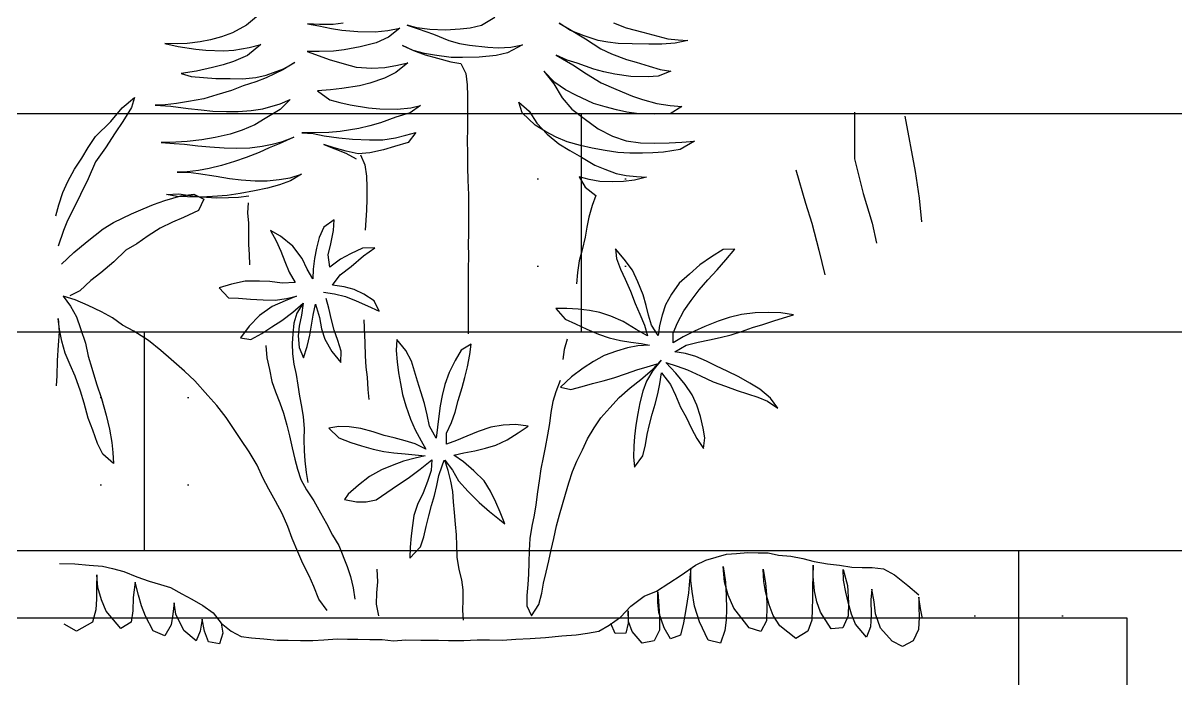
# Model space of a CAD drawing. Header units: metres. Extents: x -58 to 722, y -1100 to 345.
# Drawn here: x 33.494 to 34.021, y -20.369 to -20.069 of the extents above; entities that cross this region are included whole.
import ezdxf

# ---------------------------------------------------------------- set-up
doc = ezdxf.new("R2010")
doc.units = ezdxf.units.M
doc.header["$MEASUREMENT"] = 0
for name, color, linetype in [('FSR_ARQ_005VEGETACION', 64, 'Continuous'), ('FSR_ARQ_008MOBILIARIO', 115, 'Continuous'), ('FSR_ARQ_028JARDINERAS', 133, 'Continuous')]:
    doc.layers.add(name, color=color, linetype=linetype)

# ---------------------------------------------------------------- blocks, each defined once
blk = doc.blocks.new('arbustos 01')
at = {"layer": 'FSR_ARQ_005VEGETACION', "color": 103}
for p, q in [((188.66279, -31.77645), (188.6698, -31.78233)), ((188.4833, -31.78104), (188.47676, -31.78364)), ((188.50511, -31.78505), (188.5108, -31.78126)), ((188.5108, -31.78126), (188.50558, -31.78432)), ((188.54364, -31.77843), (188.55038, -31.7824)), ((188.55038, -31.7824), (188.55614, -31.78376)), ((188.58816, -31.78237), (188.58256, -31.78412)), ((188.58316, -31.78375), (188.58816, -31.78237)), ((188.62066, -31.78121), (188.62581, -31.78197)), ((188.62581, -31.78197), (188.63274, -31.782)), ((188.63311, -31.78271), (188.62655, -31.784)), ((188.63274, -31.782), (188.63883, -31.78168)), ((188.63883, -31.78168), (188.63311, -31.78271)), ((188.6698, -31.78233), (188.67691, -31.78618)), ((188.45568, -31.78919), (188.45043, -31.78985)), ((188.46068, -31.78792), (188.45568, -31.78919)), ((188.46831, -31.78579), (188.46068, -31.78792)), ((188.47676, -31.78364), (188.46831, -31.78579)), ((188.49752, -31.78922), (188.4897, -31.79434)), ((188.49108, -31.79014), (188.4981, -31.78777)), ((188.50558, -31.78432), (188.49752, -31.78922)), ((188.4981, -31.78777), (188.50511, -31.78505)), ((188.55614, -31.78376), (188.56117, -31.78441)), ((188.56117, -31.78441), (188.56859, -31.78478)), ((188.57483, -31.78697), (188.56698, -31.79007)), ((188.56859, -31.78478), (188.57659, -31.78456)), ((188.58256, -31.78412), (188.57483, -31.78697)), ((188.57659, -31.78456), (188.58316, -31.78375)), ((188.598, -31.7851), (188.59188, -31.78387)), ((188.59188, -31.78387), (188.59768, -31.78833)), ((188.59768, -31.78833), (188.60394, -31.79124)), ((188.60446, -31.78573), (188.598, -31.7851)), ((188.6133, -31.78549), (188.60446, -31.78573)), ((188.62142, -31.78478), (188.6133, -31.78549)), ((188.62655, -31.784), (188.62142, -31.78478)), ((188.67691, -31.78618), (188.68255, -31.78826)), ((188.68255, -31.78826), (188.68819, -31.78985)), ((188.45043, -31.78985), (188.44541, -31.79004)), ((188.44541, -31.79004), (188.45189, -31.79151)), ((188.45189, -31.79151), (188.45871, -31.79201)), ((188.45871, -31.79201), (188.46528, -31.79192)), ((188.46528, -31.79192), (188.47377, -31.79181)), ((188.47377, -31.79181), (188.48094, -31.79159)), ((188.48094, -31.79159), (188.48607, -31.79092)), ((188.4897, -31.79434), (188.48423, -31.79681)), ((188.48607, -31.79092), (188.49108, -31.79014)), ((188.53535, -31.79348), (188.52948, -31.79237)), ((188.52948, -31.79237), (188.53706, -31.79633)), ((188.54193, -31.79375), (188.53535, -31.79348)), ((188.54719, -31.79344), (188.54193, -31.79375)), ((188.55638, -31.79248), (188.54719, -31.79344)), ((188.56151, -31.79157), (188.55638, -31.79248)), ((188.56698, -31.79007), (188.56151, -31.79157)), ((188.59045, -31.79273), (188.58487, -31.7952)), ((188.5851, -31.7952), (188.59045, -31.79273)), ((188.60394, -31.79124), (188.6121, -31.7934)), ((188.6121, -31.7934), (188.62024, -31.79484)), ((188.62024, -31.79484), (188.62563, -31.79548)), ((188.6684, -31.79371), (188.66252, -31.79211)), ((188.66252, -31.79211), (188.6693, -31.79776)), ((188.67619, -31.79504), (188.6684, -31.79371)), ((188.68146, -31.79532), (188.67619, -31.79504)), ((188.69054, -31.79508), (188.68146, -31.79532)), ((188.68819, -31.78985), (188.69347, -31.79086)), ((188.69555, -31.79454), (188.69054, -31.79508)), ((188.69347, -31.79086), (188.69993, -31.79161)), ((188.70462, -31.7931), (188.69555, -31.79454)), ((188.69993, -31.79161), (188.70496, -31.79178)), ((188.71129, -31.79169), (188.70462, -31.7931)), ((188.70496, -31.79178), (188.71129, -31.79169)), ((188.47662, -31.79978), (188.47162, -31.80116)), ((188.48423, -31.79681), (188.47662, -31.79978)), ((188.50175, -31.80171), (188.50675, -31.80009)), ((188.51234, -31.7975), (188.50392, -31.80252)), ((188.50675, -31.80009), (188.51234, -31.7975)), ((188.53706, -31.79633), (188.54282, -31.79769)), ((188.54282, -31.79769), (188.55156, -31.79864)), ((188.55156, -31.79864), (188.55993, -31.79877)), ((188.55993, -31.79877), (188.56579, -31.79869)), ((188.56594, -31.80096), (188.56093, -31.80174)), ((188.56579, -31.79869), (188.57426, -31.7975)), ((188.57272, -31.79907), (188.56594, -31.80096)), ((188.57892, -31.79731), (188.57272, -31.79907)), ((188.57426, -31.7975), (188.57939, -31.79671)), ((188.58487, -31.7952), (188.57892, -31.79731)), ((188.57939, -31.79671), (188.5851, -31.7952)), ((188.62784, -31.79976), (188.62022, -31.80201)), ((188.62563, -31.79548), (188.63293, -31.79574)), ((188.63296, -31.7979), (188.62784, -31.79976)), ((188.63293, -31.79574), (188.63891, -31.79578)), ((188.63891, -31.79578), (188.63296, -31.7979)), ((188.6693, -31.79776), (188.67651, -31.80077)), ((188.67651, -31.80077), (188.68167, -31.80249)), ((188.45948, -31.80479), (188.45411, -31.8057)), ((188.45411, -31.8057), (188.46048, -31.80825)), ((188.46507, -31.80316), (188.45948, -31.80479)), ((188.47162, -31.80116), (188.46507, -31.80316)), ((188.48258, -31.80723), (188.48807, -31.80608)), ((188.48807, -31.80608), (188.49331, -31.80469)), ((188.49331, -31.80469), (188.50175, -31.80171)), ((188.50392, -31.80252), (188.49704, -31.80703)), ((188.513, -31.81148), (188.51866, -31.80578)), ((188.51866, -31.80578), (188.51361, -31.81207)), ((188.55825, -31.8068), (188.55769, -31.81261)), ((188.56093, -31.80174), (188.55825, -31.8068)), ((188.59298, -31.80262), (188.58782, -31.80138)), ((188.58782, -31.80138), (188.59398, -31.80631)), ((188.59945, -31.80385), (188.59298, -31.80262)), ((188.59398, -31.80631), (188.59964, -31.80923)), ((188.60603, -31.80424), (188.59945, -31.80385)), ((188.61403, -31.80365), (188.60603, -31.80424)), ((188.62022, -31.80201), (188.61403, -31.80365)), ((188.6511, -31.80446), (188.64532, -31.80131)), ((188.64532, -31.80131), (188.65134, -31.80494)), ((188.65975, -31.80769), (188.6511, -31.80446)), ((188.65134, -31.80494), (188.65977, -31.80901)), ((188.68167, -31.80249), (188.68707, -31.80386)), ((188.68707, -31.80386), (188.69534, -31.80566)), ((188.69534, -31.80566), (188.70301, -31.80687)), ((188.46048, -31.80825), (188.46563, -31.80866)), ((188.46563, -31.80866), (188.47435, -31.80842)), ((188.47435, -31.80842), (188.48258, -31.80723)), ((188.48946, -31.81168), (188.48209, -31.81477)), ((188.49704, -31.80703), (188.48946, -31.81168)), ((188.50756, -31.81526), (188.513, -31.81148)), ((188.51361, -31.81207), (188.5094, -31.81918)), ((188.55769, -31.81261), (188.55752, -31.81819)), ((188.59964, -31.80923), (188.6072, -31.81175)), ((188.6072, -31.81175), (188.61236, -31.81312)), ((188.66502, -31.80894), (188.65975, -31.80769)), ((188.65977, -31.80901), (188.66517, -31.81109)), ((188.67185, -31.80956), (188.66502, -31.80894)), ((188.66517, -31.81109), (188.67154, -31.81315)), ((188.67806, -31.80948), (188.67185, -31.80956)), ((188.68547, -31.80938), (188.67806, -31.80948)), ((188.69168, -31.80893), (188.68547, -31.80938)), ((188.69801, -31.80837), (188.69168, -31.80893)), ((188.70301, -31.80687), (188.69801, -31.80837)), ((188.47353, -31.81835), (188.46853, -31.82009)), ((188.48209, -31.81477), (188.47353, -31.81835)), ((188.49342, -31.82214), (188.50245, -31.81784)), ((188.50245, -31.81784), (188.50756, -31.81526)), ((188.55752, -31.81819), (188.55746, -31.82327)), ((188.61236, -31.81312), (188.62135, -31.81455)), ((188.62135, -31.81455), (188.6271, -31.81519)), ((188.6271, -31.81519), (188.63368, -31.8157)), ((188.63368, -31.8157), (188.62752, -31.8202)), ((188.67154, -31.81315), (188.67743, -31.81546)), ((188.67743, -31.81546), (188.68487, -31.81775)), ((188.68487, -31.81775), (188.69159, -31.81969)), ((188.45435, -31.82315), (188.4485, -31.82359)), ((188.4485, -31.82359), (188.45441, -31.82746)), ((188.46115, -31.82222), (188.45435, -31.82315)), ((188.46853, -31.82009), (188.46115, -31.82222)), ((188.48163, -31.82541), (188.48747, -31.8239)), ((188.48747, -31.8239), (188.49342, -31.82214)), ((188.5094, -31.81918), (188.50434, -31.8251)), ((188.53131, -31.82151), (188.52611, -31.82612)), ((188.52971, -31.82691), (188.53131, -31.82151)), ((188.55746, -31.82327), (188.55742, -31.8291)), ((188.58634, -31.82435), (188.5813, -31.8231)), ((188.5813, -31.8231), (188.58661, -31.82686)), ((188.59328, -31.82509), (188.58634, -31.82435)), ((188.61716, -31.82286), (188.60774, -31.82442)), ((188.6224, -31.82159), (188.61716, -31.82286)), ((188.62752, -31.8202), (188.6224, -31.82159)), ((188.65277, -31.82237), (188.6476, -31.82005)), ((188.6476, -31.82005), (188.65269, -31.82512)), ((188.66153, -31.82488), (188.65277, -31.82237)), ((188.69159, -31.81969), (188.69926, -31.82114)), ((188.69926, -31.82114), (188.70549, -31.82213)), ((188.73313, -31.82432), (188.72673, -31.81914)), ((188.72673, -31.81914), (188.72835, -31.82414)), ((188.45441, -31.82746), (188.46254, -31.82758)), ((188.46254, -31.82758), (188.47042, -31.82736)), ((188.47042, -31.82736), (188.47651, -31.82656)), ((188.47651, -31.82656), (188.48163, -31.82541)), ((188.49807, -31.82973), (188.49109, -31.83509)), ((188.50434, -31.8251), (188.49807, -31.82973)), ((188.52611, -31.82612), (188.52213, -31.83215)), ((188.52298, -31.83322), (188.52971, -31.82691)), ((188.55742, -31.8291), (188.5575, -31.83517)), ((188.58661, -31.82686), (188.59393, -31.82915)), ((188.60212, -31.82485), (188.59328, -31.82509)), ((188.59393, -31.82915), (188.60174, -31.83191)), ((188.60774, -31.82442), (188.60212, -31.82485)), ((188.65269, -31.82512), (188.66029, -31.8298)), ((188.49109, -31.83509), (188.48373, -31.83877)), ((188.52213, -31.83215), (188.51695, -31.83772)), ((188.51788, -31.8364), (188.52298, -31.83322)), ((188.5575, -31.83517), (188.55758, -31.84099)), ((188.60174, -31.83191), (188.60714, -31.83351)), ((188.60714, -31.83351), (188.61278, -31.83487)), ((188.61278, -31.83487), (188.62224, -31.83641)), ((188.4485, -31.84176), (188.44204, -31.84137)), ((188.44204, -31.84137), (188.44939, -31.84545)), ((188.45496, -31.84215), (188.4485, -31.84176)), ((188.47683, -31.84114), (188.46955, -31.84207)), ((188.48373, -31.83877), (188.47683, -31.84114)), ((188.49993, -31.84345), (188.50684, -31.84157)), ((188.50684, -31.84157), (188.5123, -31.83922)), ((188.51695, -31.83772), (188.51103, -31.84259)), ((188.5123, -31.83922), (188.51788, -31.8364)), ((188.55758, -31.84099), (188.55754, -31.84732)), ((188.5888, -31.8383), (188.58376, -31.83682)), ((188.58376, -31.83682), (188.58765, -31.8419)), ((188.58765, -31.8419), (188.59461, -31.84408)), ((188.59407, -31.83955), (188.5888, -31.8383)), ((188.60054, -31.84053), (188.59407, -31.83955)), ((188.60736, -31.84056), (188.60054, -31.84053)), ((188.61596, -31.8402), (188.60736, -31.84056)), ((188.62288, -31.83963), (188.61596, -31.8402)), ((188.62224, -31.83641), (188.62799, -31.83693)), ((188.63028, -31.83858), (188.62288, -31.83963)), ((188.62799, -31.83693), (188.636, -31.83706)), ((188.636, -31.83742), (188.63028, -31.83858)), ((188.636, -31.83706), (188.64174, -31.83699)), ((188.64174, -31.83699), (188.636, -31.83742)), ((188.6516, -31.84151), (188.64583, -31.83932)), ((188.64583, -31.83932), (188.65317, -31.84257)), ((188.65676, -31.84276), (188.6516, -31.84151)), ((188.44939, -31.84545), (188.45778, -31.8469)), ((188.46238, -31.84229), (188.45496, -31.84215)), ((188.45778, -31.8469), (188.46328, -31.8473)), ((188.46955, -31.84207), (188.46238, -31.84229)), ((188.46328, -31.8473), (188.46843, -31.84747)), ((188.46843, -31.84747), (188.47488, -31.84738)), ((188.47488, -31.84738), (188.48097, -31.84706)), ((188.48097, -31.84706), (188.48741, -31.84601)), ((188.48741, -31.84601), (188.49409, -31.84485)), ((188.49409, -31.84485), (188.49993, -31.84345)), ((188.51103, -31.84259), (188.50546, -31.84601)), ((188.59461, -31.84408), (188.60025, -31.84568)), ((188.60025, -31.84568), (188.60709, -31.84714)), ((188.60709, -31.84714), (188.61307, -31.84777)), ((188.61307, -31.84777), (188.61915, -31.84638)), ((188.61915, -31.84638), (188.62534, -31.84462)), ((188.62487, -31.84522), (188.6194, -31.84745)), ((188.63046, -31.843), (188.62487, -31.84522)), ((188.62534, -31.84462), (188.63046, -31.843)), ((188.65317, -31.84257), (188.65834, -31.84465)), ((188.66179, -31.84389), (188.65676, -31.84276))]:
    blk.add_line(p, q, dxfattribs=at)
at = {"layer": 'FSR_ARQ_005VEGETACION', "color": 104}
for p, q in [((188.70826, -31.82353), (188.69955, -31.82472)), ((188.70549, -31.82213), (188.71123, -31.82277)), ((188.71626, -31.82306), (188.70826, -31.82353)), ((188.71123, -31.82277), (188.71626, -31.82306)), ((188.72835, -31.82414), (188.73275, -31.83126)), ((188.73884, -31.83129), (188.73313, -31.82432)), ((188.33511, -31.82851), (188.3299, -31.85665)), ((188.36064, -31.82655), (188.36066, -31.85034)), ((188.66029, -31.8298), (188.66559, -31.83296)), ((188.66752, -31.82576), (188.66153, -31.82488)), ((188.67399, -31.82627), (188.66752, -31.82576)), ((188.67996, -31.82619), (188.67399, -31.82627)), ((188.68701, -31.82597), (188.67996, -31.82619)), ((188.69286, -31.82541), (188.68701, -31.82597)), ((188.69955, -31.82472), (188.69286, -31.82541)), ((188.66559, -31.83296), (188.67208, -31.83562)), ((188.67208, -31.83562), (188.67821, -31.83781)), ((188.73275, -31.83126), (188.73653, -31.83706)), ((188.7466, -31.83896), (188.73884, -31.83129)), ((188.67821, -31.83781), (188.68576, -31.8395)), ((188.68576, -31.8395), (188.69247, -31.8406)), ((188.69247, -31.8406), (188.70001, -31.84145)), ((188.70001, -31.84145), (188.70576, -31.84185)), ((188.70576, -31.84185), (188.71329, -31.84199)), ((188.71329, -31.84199), (188.7066, -31.84244)), ((188.73653, -31.83706), (188.74154, -31.84464)), ((188.75026, -31.84453), (188.7466, -31.83896)), ((188.50546, -31.84601), (188.49953, -31.84944)), ((188.55754, -31.84732), (188.55752, -31.85451)), ((188.6194, -31.84745), (188.61406, -31.85027)), ((188.65834, -31.84465), (188.66339, -31.84709)), ((188.66814, -31.84464), (188.66179, -31.84389)), ((188.66339, -31.84709), (188.67, -31.84951)), ((188.67483, -31.84478), (188.66814, -31.84464)), ((188.68117, -31.8447), (188.67483, -31.84478)), ((188.68846, -31.84424), (188.68117, -31.8447)), ((188.69466, -31.84368), (188.68846, -31.84424)), ((188.70135, -31.84287), (188.69466, -31.84368)), ((188.7066, -31.84244), (188.70135, -31.84287)), ((188.74154, -31.84464), (188.74654, -31.85187)), ((188.75356, -31.84998), (188.75026, -31.84453)), ((188.36066, -31.85034), (188.35621, -31.86787)), ((188.49265, -31.85347), (188.48766, -31.85557)), ((188.49953, -31.84944), (188.49265, -31.85347)), ((188.60968, -31.85337), (188.6088, -31.85912)), ((188.61179, -31.84819), (188.60968, -31.85337)), ((188.67, -31.84951), (188.67589, -31.8517)), ((188.67589, -31.8517), (188.68261, -31.85364)), ((188.68261, -31.85364), (188.68884, -31.85511)), ((188.74654, -31.85187), (188.75036, -31.86042)), ((188.75734, -31.85555), (188.75356, -31.84998)), ((188.3299, -31.85665), (188.32778, -31.87025)), ((188.39058, -31.85579), (188.38562, -31.87276)), ((188.47157, -31.85926), (188.46644, -31.85957)), ((188.46644, -31.85957), (188.47255, -31.86104)), ((188.47683, -31.85883), (188.47157, -31.85926)), ((188.48195, -31.8578), (188.47683, -31.85883)), ((188.48766, -31.85557), (188.48195, -31.8578)), ((188.49562, -31.86085), (188.50063, -31.85946)), ((188.50063, -31.85946), (188.49759, -31.86464)), ((188.55752, -31.85451), (188.55723, -31.86108)), ((188.6088, -31.85912), (188.60864, -31.86462)), ((188.64766, -31.85986), (188.6419, -31.85814)), ((188.6419, -31.85814), (188.64745, -31.86153)), ((188.68519, -31.85911), (188.67851, -31.86027)), ((188.69426, -31.85767), (188.68519, -31.85911)), ((188.68884, -31.85511), (188.69424, -31.85624)), ((188.69424, -31.85624), (188.69998, -31.85688)), ((188.69939, -31.857), (188.69426, -31.85767)), ((188.70513, -31.85704), (188.69939, -31.857)), ((188.69998, -31.85688), (188.70513, -31.85704)), ((188.76066, -31.86184), (188.75734, -31.85555)), ((188.47255, -31.86104), (188.47818, -31.8618)), ((188.47818, -31.8618), (188.48392, -31.86196)), ((188.48392, -31.86196), (188.49026, -31.86187)), ((188.49026, -31.86187), (188.49562, -31.86085)), ((188.49759, -31.86464), (188.49227, -31.8689)), ((188.55723, -31.86108), (188.55697, -31.86865)), ((188.60864, -31.86462), (188.60872, -31.87071)), ((188.64745, -31.86153), (188.65297, -31.86349)), ((188.65318, -31.86086), (188.64766, -31.85986)), ((188.65297, -31.86349), (188.65921, -31.8652)), ((188.6594, -31.86149), (188.65318, -31.86086)), ((188.65921, -31.8652), (188.66569, -31.86655)), ((188.66538, -31.86141), (188.6594, -31.86149)), ((188.67254, -31.86095), (188.66538, -31.86141)), ((188.67851, -31.86027), (188.67254, -31.86095)), ((188.75036, -31.86042), (188.75417, -31.86838)), ((188.76324, -31.86742), (188.76066, -31.86184)), ((188.32778, -31.87025), (188.32659, -31.88238)), ((188.35621, -31.86787), (188.3517, -31.88299)), ((188.49227, -31.8689), (188.49413, -31.87406)), ((188.55697, -31.86865), (188.55692, -31.8746)), ((188.60872, -31.87071), (188.6088, -31.87645)), ((188.66569, -31.86655), (188.673, -31.86788)), ((188.67398, -31.86978), (188.66859, -31.86902)), ((188.673, -31.86788), (188.67958, -31.86887)), ((188.679, -31.86995), (188.67398, -31.86978)), ((188.6851, -31.87011), (188.679, -31.86995)), ((188.67958, -31.86887), (188.68712, -31.86948)), ((188.69274, -31.86953), (188.6851, -31.87011)), ((188.68712, -31.86948), (188.69311, -31.86976)), ((188.69667, -31.86832), (188.69145, -31.87079)), ((188.69145, -31.87079), (188.69427, -31.87661)), ((188.69859, -31.86885), (188.69274, -31.86953)), ((188.69311, -31.86976), (188.6998, -31.86967)), ((188.70326, -31.86907), (188.69667, -31.86832)), ((188.7042, -31.86805), (188.69859, -31.86885)), ((188.6998, -31.86967), (188.70506, -31.86948)), ((188.7113, -31.87147), (188.70326, -31.86907)), ((188.71054, -31.86845), (188.7042, -31.86805)), ((188.70506, -31.86948), (188.71054, -31.86845)), ((188.75417, -31.86838), (188.75675, -31.87373)), ((188.76524, -31.87361), (188.76324, -31.86742)), ((188.38562, -31.87276), (188.38246, -31.883)), ((188.49413, -31.87406), (188.49576, -31.8799)), ((188.55692, -31.8746), (188.5569, -31.88228)), ((188.6088, -31.87645), (188.60923, -31.88147)), ((188.66901, -31.8727), (188.66931, -31.87778)), ((188.69427, -31.87661), (188.70185, -31.88009)), ((188.71718, -31.87343), (188.7113, -31.87147)), ((188.72235, -31.87575), (188.71718, -31.87343)), ((188.72836, -31.87817), (188.72235, -31.87575)), ((188.75675, -31.87373), (188.76093, -31.88168)), ((188.76675, -31.87933), (188.76524, -31.87361)), ((188.3517, -31.88299), (188.3495, -31.8932)), ((188.38246, -31.883), (188.37889, -31.89664)), ((188.49576, -31.8799), (188.49679, -31.88503)), ((188.5569, -31.88228), (188.55698, -31.88836)), ((188.60923, -31.88147), (188.60954, -31.8866)), ((188.62568, -31.88674), (188.62524, -31.88137)), ((188.62524, -31.88137), (188.63043, -31.885)), ((188.66931, -31.87778), (188.6689, -31.88305)), ((188.70185, -31.88009), (188.70738, -31.88252)), ((188.70738, -31.88252), (188.71376, -31.88555)), ((188.73751, -31.88271), (188.72836, -31.87817)), ((188.74269, -31.88587), (188.73751, -31.88271)), ((188.76093, -31.88168), (188.76291, -31.88679)), ((188.49679, -31.88503), (188.49769, -31.89015)), ((188.55698, -31.88836), (188.55706, -31.89369)), ((188.62696, -31.89354), (188.62568, -31.88674)), ((188.63043, -31.885), (188.6329, -31.89035)), ((188.65249, -31.88961), (188.65759, -31.88679)), ((188.65759, -31.88679), (188.6548, -31.89196)), ((188.66885, -31.88831), (188.66881, -31.89381)), ((188.6689, -31.88305), (188.66885, -31.88831)), ((188.71376, -31.88555), (188.71979, -31.88941)), ((188.75091, -31.89233), (188.74269, -31.88587)), ((188.76291, -31.88679), (188.76565, -31.89476)), ((188.49769, -31.89015), (188.4991, -31.89647)), ((188.55706, -31.89369), (188.55701, -31.89964)), ((188.62835, -31.89914), (188.62696, -31.89354)), ((188.6329, -31.89035), (188.63429, -31.89571)), ((188.64153, -31.90087), (188.64623, -31.89471)), ((188.64623, -31.89471), (188.65249, -31.88961)), ((188.6548, -31.89196), (188.65236, -31.89726)), ((188.66881, -31.89381), (188.66852, -31.89895)), ((188.71979, -31.88941), (188.72558, -31.89351)), ((188.72558, -31.89351), (188.73125, -31.89678)), ((188.75768, -31.89786), (188.75091, -31.89233)), ((188.37889, -31.89664), (188.37578, -31.9093)), ((188.42612, -31.90158), (188.42158, -31.89613)), ((188.42158, -31.89613), (188.42748, -31.89642)), ((188.42748, -31.89642), (188.43348, -31.90018)), ((188.43348, -31.90018), (188.4393, -31.90419)), ((188.47787, -31.90125), (188.48214, -31.89599)), ((188.48214, -31.89599), (188.48177, -31.90101)), ((188.4991, -31.89647), (188.50061, -31.90219)), ((188.55701, -31.89964), (188.5571, -31.90633)), ((188.61031, -31.89962), (188.60452, -31.89552)), ((188.60452, -31.89552), (188.61085, -31.89567)), ((188.6166, -31.90504), (188.61031, -31.89962)), ((188.61085, -31.89567), (188.61699, -31.89857)), ((188.61699, -31.89857), (188.62205, -31.90137)), ((188.62748, -31.90537), (188.62835, -31.89914)), ((188.63429, -31.89571), (188.63519, -31.90096)), ((188.65236, -31.89726), (188.65028, -31.90243)), ((188.66852, -31.89895), (188.66835, -31.90409)), ((188.73125, -31.89678), (188.7373, -31.90256)), ((188.76386, -31.90387), (188.75768, -31.89786)), ((188.43053, -31.90673), (188.42612, -31.90158)), ((188.4393, -31.90419), (188.44457, -31.90889)), ((188.47361, -31.90682), (188.47787, -31.90125)), ((188.47974, -31.90637), (188.47733, -31.91148)), ((188.48177, -31.90101), (188.47974, -31.90637)), ((188.50061, -31.90219), (188.50152, -31.90803)), ((188.5571, -31.90633), (188.55706, -31.91216)), ((188.62216, -31.90926), (188.6166, -31.90504)), ((188.62205, -31.90137), (188.62748, -31.90537)), ((188.63519, -31.90096), (188.63598, -31.90633)), ((188.63598, -31.90633), (188.63605, -31.91135)), ((188.63605, -31.91135), (188.63897, -31.90629)), ((188.63897, -31.90629), (188.64153, -31.90087)), ((188.65028, -31.90243), (188.64808, -31.90784)), ((188.7373, -31.90256), (188.74383, -31.90821)), ((188.43518, -31.91175), (188.43053, -31.90673)), ((188.43959, -31.91683), (188.43518, -31.91175)), ((188.44457, -31.90889), (188.44977, -31.91353)), ((188.47084, -31.91287), (188.47361, -31.90682)), ((188.47733, -31.91148), (188.47456, -31.91753)), ((188.50152, -31.90803), (188.50208, -31.91388)), ((188.55706, -31.91216), (188.55714, -31.91773)), ((188.62605, -31.91447), (188.62216, -31.90926)), ((188.64808, -31.90784), (188.64516, -31.91313)), ((188.74383, -31.90821), (188.74903, -31.91208)), ((188.74903, -31.91208), (188.7546, -31.91739)), ((188.4437, -31.92235), (188.43959, -31.91683)), ((188.44977, -31.91353), (188.45375, -31.91912)), ((188.46814, -31.91948), (188.47084, -31.91287)), ((188.47456, -31.91753), (188.47217, -31.92389)), ((188.55714, -31.91773), (188.55709, -31.92331)), ((188.6101, -31.91911), (188.61509, -31.91677)), ((188.61509, -31.91677), (188.62009, -31.91539)), ((188.62009, -31.91539), (188.62605, -31.91447)), ((188.63076, -31.91799), (188.62504, -31.91891)), ((188.64516, -31.91313), (188.65162, -31.91341)), ((188.65162, -31.91341), (188.65795, -31.91272)), ((188.65795, -31.91272), (188.6632, -31.91241)), ((188.6632, -31.91241), (188.6705, -31.91255)), ((188.6705, -31.91255), (188.67745, -31.91401)), ((188.67745, -31.91401), (188.68369, -31.91584)), ((188.68369, -31.91584), (188.67898, -31.92092)), ((188.7546, -31.91739), (188.75965, -31.91995)), ((188.44749, -31.92763), (188.4437, -31.92235)), ((188.45375, -31.91912), (188.45674, -31.92447)), ((188.46666, -31.92477), (188.46814, -31.91948)), ((188.47217, -31.92389), (188.46982, -31.92931)), ((188.55709, -31.92331), (188.55716, -31.92889)), ((188.60244, -31.9277), (188.605, -31.92253)), ((188.605, -31.92253), (188.6101, -31.91911)), ((188.61409, -31.92252), (188.60838, -31.92499)), ((188.61956, -31.9203), (188.61409, -31.92252)), ((188.62504, -31.91891), (188.61956, -31.9203)), ((188.62789, -31.92628), (188.62925, -31.92124)), ((188.64632, -31.92818), (188.641, -31.92371)), ((188.641, -31.92371), (188.64192, -31.92968)), ((188.641, -31.92371), (188.6443, -31.92881)), ((188.64946, -31.92132), (188.64442, -31.92008)), ((188.64442, -31.92008), (188.65019, -31.92251)), ((188.6552, -31.92208), (188.64946, -31.92132)), ((188.65019, -31.92251), (188.6568, -31.92529)), ((188.66142, -31.92188), (188.6552, -31.92208)), ((188.66787, -31.92155), (188.66142, -31.92188)), ((188.67384, -31.92111), (188.66787, -31.92155)), ((188.67898, -31.92092), (188.67384, -31.92111)), ((188.75028, -31.92486), (188.75693, -31.92202)), ((188.75693, -31.92202), (188.763, -31.92002)), ((188.763, -31.92002), (188.75925, -31.92521)), ((188.39167, -31.92957), (188.39816, -31.92861)), ((188.39671, -31.93117), (188.39167, -31.92957)), ((188.39816, -31.92861), (188.40423, -31.92841)), ((188.40423, -31.92841), (188.41112, -31.9285)), ((188.41112, -31.9285), (188.41807, -31.92939)), ((188.41807, -31.92939), (188.42448, -31.93098)), ((188.45061, -31.93366), (188.44749, -31.92763)), ((188.45674, -31.92447), (188.45855, -31.92984)), ((188.45855, -31.92984), (188.45986, -31.93503)), ((188.46389, -31.93491), (188.46537, -31.92981)), ((188.46537, -31.92981), (188.46666, -31.92477)), ((188.46982, -31.92931), (188.46754, -31.9348)), ((188.48453, -31.93035), (188.49026, -31.92835)), ((188.49026, -31.92835), (188.49539, -31.92742)), ((188.49539, -31.92742), (188.50121, -31.92672)), ((188.50121, -31.92672), (188.50703, -31.92639)), ((188.50703, -31.92639), (188.51255, -31.92638)), ((188.51255, -31.92638), (188.50773, -31.93183)), ((188.55716, -31.92889), (188.55711, -31.93422)), ((188.60838, -31.92499), (188.60244, -31.9277)), ((188.62653, -31.93216), (188.62789, -31.92628)), ((188.63479, -31.92415), (188.63273, -31.93088)), ((188.63594, -31.92976), (188.63479, -31.92415)), ((188.63673, -31.93489), (188.63594, -31.92976)), ((188.64192, -31.92968), (188.64307, -31.93528)), ((188.6443, -31.92881), (188.6458, -31.93381)), ((188.65188, -31.93241), (188.64632, -31.92818)), ((188.6568, -31.92529), (188.6632, -31.92986)), ((188.6632, -31.92986), (188.66841, -31.93541)), ((188.73793, -31.93112), (188.74351, -31.92806)), ((188.74351, -31.92806), (188.75028, -31.92486)), ((188.75925, -31.92521), (188.75633, -31.93063)), ((188.40175, -31.93265), (188.39671, -31.93117)), ((188.40729, -31.93444), (188.40175, -31.93265)), ((188.41252, -31.9361), (188.40729, -31.93444)), ((188.42448, -31.93098), (188.43008, -31.93289)), ((188.43008, -31.93289), (188.43675, -31.93553)), ((188.43675, -31.93553), (188.44199, -31.93793)), ((188.45291, -31.93884), (188.45061, -31.93366)), ((188.45986, -31.93503), (188.46055, -31.94004)), ((188.46055, -31.94004), (188.46389, -31.93491)), ((188.46754, -31.9348), (188.466, -31.94027)), ((188.47172, -31.93697), (188.47836, -31.93304)), ((188.47836, -31.93304), (188.48453, -31.93035)), ((188.50255, -31.9342), (188.49682, -31.93694)), ((188.50773, -31.93183), (188.50255, -31.9342)), ((188.55711, -31.93422), (188.55718, -31.9393)), ((188.61015, -31.93214), (188.6096, -31.94386)), ((188.62529, -31.93731), (188.62653, -31.93216)), ((188.63273, -31.93088), (188.63173, -31.93663)), ((188.63763, -31.93989), (188.63673, -31.93489)), ((188.64307, -31.93528), (188.6435, -31.94029)), ((188.6458, -31.93381), (188.64635, -31.93918)), ((188.65694, -31.93569), (188.65188, -31.93241)), ((188.66201, -31.93909), (188.65694, -31.93569)), ((188.66841, -31.93541), (188.67292, -31.94121)), ((188.72714, -31.93796), (188.73296, -31.93477)), ((188.73296, -31.93477), (188.73793, -31.93112)), ((188.75633, -31.93063), (188.75426, -31.93652)), ((188.76491, -31.93709), (188.76555, -31.93146)), ((188.76555, -31.93146), (188.76516, -31.93828)), ((188.41813, -31.93807), (188.41252, -31.9361)), ((188.42348, -31.93973), (188.41813, -31.93807)), ((188.42895, -31.94115), (188.42348, -31.93973)), ((188.43436, -31.94225), (188.42895, -31.94115)), ((188.44199, -31.93793), (188.44773, -31.94083)), ((188.44773, -31.94083), (188.45291, -31.94386)), ((188.45291, -31.94386), (188.45291, -31.93884)), ((188.466, -31.94027), (188.47172, -31.93697)), ((188.48548, -31.94125), (188.47973, -31.94269)), ((188.49079, -31.9395), (188.48548, -31.94125)), ((188.49682, -31.93694), (188.49079, -31.9395)), ((188.62345, -31.9426), (188.62529, -31.93731)), ((188.63173, -31.93663), (188.63001, -31.94203)), ((188.63891, -31.94573), (188.63763, -31.93989)), ((188.6435, -31.94029), (188.64298, -31.94616)), ((188.64635, -31.93918), (188.64654, -31.9442)), ((188.66755, -31.94212), (188.66201, -31.93909)), ((188.67292, -31.94121), (188.66755, -31.94212)), ((188.71968, -31.94261), (188.72714, -31.93796)), ((188.75426, -31.93652), (188.75173, -31.94396)), ((188.76367, -31.94296), (188.76491, -31.93709)), ((188.76516, -31.93828), (188.76561, -31.94497)), ((188.4402, -31.94347), (188.43436, -31.94225)), ((188.4463, -31.945), (188.4402, -31.94347)), ((188.45198, -31.94833), (188.4463, -31.945)), ((188.46916, -31.94413), (188.46495, -31.945)), ((188.46495, -31.945), (188.47091, -31.94535)), ((188.47435, -31.94351), (188.46916, -31.94413)), ((188.47091, -31.94535), (188.47613, -31.94633)), ((188.47973, -31.94269), (188.47435, -31.94351)), ((188.47613, -31.94633), (188.48167, -31.94806)), ((188.50672, -31.94198), (188.50835, -31.94722)), ((188.50835, -31.94722), (188.50901, -31.95235)), ((188.55631, -31.94971), (188.55556, -31.94451)), ((188.55556, -31.94451), (188.56075, -31.94754)), ((188.58889, -31.94765), (188.59346, -31.94214)), ((188.59346, -31.94214), (188.59366, -31.94777)), ((188.6096, -31.94386), (188.60945, -31.95044)), ((188.62173, -31.94812), (188.62345, -31.9426)), ((188.63001, -31.94203), (188.62639, -31.9483)), ((188.64078, -31.95145), (188.63891, -31.94573)), ((188.64298, -31.94616), (188.64078, -31.95145)), ((188.64654, -31.9442), (188.64649, -31.94934)), ((188.66006, -31.94521), (188.65943, -31.95143)), ((188.71341, -31.94771), (188.71968, -31.94261)), ((188.75173, -31.94396), (188.75027, -31.95056)), ((188.76196, -31.94908), (188.76367, -31.94296)), ((188.76561, -31.94497), (188.76608, -31.95273)), ((188.43082, -31.95575), (188.43593, -31.95314)), ((188.43593, -31.95314), (188.44129, -31.95083)), ((188.44129, -31.95083), (188.4466, -31.94928)), ((188.4466, -31.94928), (188.45198, -31.94833)), ((188.46357, -31.9576), (188.45892, -31.95258)), ((188.45892, -31.95258), (188.46327, -31.95785)), ((188.48167, -31.94806), (188.48789, -31.9502)), ((188.48789, -31.9502), (188.49345, -31.95335)), ((188.49345, -31.95335), (188.49864, -31.95663)), ((188.55751, -31.95607), (188.55631, -31.94971)), ((188.56075, -31.94754), (188.56379, -31.95277)), ((188.56379, -31.95277), (188.56679, -31.95892)), ((188.58438, -31.95819), (188.58599, -31.95315)), ((188.58599, -31.95315), (188.58889, -31.94765)), ((188.59366, -31.94777), (188.59318, -31.95354)), ((188.60945, -31.95044), (188.60917, -31.95618)), ((188.62193, -31.95385), (188.62173, -31.94812)), ((188.62639, -31.9483), (188.62193, -31.95385)), ((188.64649, -31.94934), (188.64572, -31.95461)), ((188.65943, -31.95143), (188.65819, -31.95731)), ((188.70136, -31.95816), (188.70809, -31.95233)), ((188.70809, -31.95233), (188.71341, -31.94771)), ((188.75027, -31.95056), (188.74844, -31.95668)), ((188.75941, -31.95498), (188.76196, -31.94908)), ((188.76608, -31.95273), (188.7663, -31.96062)), ((188.41955, -31.96111), (188.42546, -31.95818)), ((188.42546, -31.95818), (188.43082, -31.95575)), ((188.4456, -31.95759), (188.43895, -31.9606)), ((188.45078, -31.95566), (188.4456, -31.95759)), ((188.44676, -31.96508), (188.45151, -31.95919)), ((188.45664, -31.95379), (188.45078, -31.95566)), ((188.45151, -31.95919), (188.45664, -31.95379)), ((188.45888, -31.95903), (188.45432, -31.96504)), ((188.4597, -31.96459), (188.45888, -31.95903)), ((188.46603, -31.95608), (188.46099, -31.95447)), ((188.46327, -31.95785), (188.46644, -31.96332)), ((188.46928, -31.96248), (188.46357, -31.9576)), ((188.47138, -31.95762), (188.46603, -31.95608)), ((188.47661, -31.95934), (188.47138, -31.95762)), ((188.49864, -31.95663), (188.50453, -31.96113)), ((188.55883, -31.96145), (188.55751, -31.95607)), ((188.56679, -31.95892), (188.56898, -31.96503)), ((188.58284, -31.96329), (188.58438, -31.95819)), ((188.59251, -31.95901), (188.59159, -31.96447)), ((188.59318, -31.95354), (188.59251, -31.95901)), ((188.60917, -31.95618), (188.60852, -31.96133)), ((188.64572, -31.95461), (188.6446, -31.95988)), ((188.65819, -31.95731), (188.65696, -31.96342)), ((188.69605, -31.96313), (188.70136, -31.95816)), ((188.74844, -31.95668), (188.74615, -31.9646)), ((188.75698, -31.96075), (188.75941, -31.95498)), ((188.40885, -31.96733), (188.4139, -31.96435)), ((188.4139, -31.96435), (188.41955, -31.96111)), ((188.43248, -31.9636), (188.42631, -31.96591)), ((188.43895, -31.9606), (188.43248, -31.9636)), ((188.44317, -31.97027), (188.44676, -31.96508)), ((188.45432, -31.96504), (188.45172, -31.97046)), ((188.4607, -31.96978), (188.4597, -31.96459)), ((188.46644, -31.96332), (188.46837, -31.96844)), ((188.47479, -31.96674), (188.46928, -31.96248)), ((188.48303, -31.96155), (188.47661, -31.95934)), ((188.48844, -31.96309), (188.48303, -31.96155)), ((188.49385, -31.9645), (188.48844, -31.96309)), ((188.4992, -31.96598), (188.49385, -31.9645)), ((188.50453, -31.96113), (188.51018, -31.96632)), ((188.5104, -31.96302), (188.51263, -31.96873)), ((188.5602, -31.96657), (188.55883, -31.96145)), ((188.56898, -31.96503), (188.57036, -31.97065)), ((188.58124, -31.96877), (188.58284, -31.96329)), ((188.59159, -31.96447), (188.59043, -31.97007)), ((188.60852, -31.96133), (188.60812, -31.96755)), ((188.6446, -31.95988), (188.64372, -31.96539)), ((188.65696, -31.96342), (188.65512, -31.96871)), ((188.68957, -31.97063), (188.69605, -31.96313)), ((188.74615, -31.9646), (188.74351, -31.97205)), ((188.75421, -31.96832), (188.75698, -31.96075)), ((188.7663, -31.96062), (188.76661, -31.96564)), ((188.4034, -31.97193), (188.40885, -31.96733)), ((188.41509, -31.96978), (188.4099, -31.97153)), ((188.42039, -31.96804), (188.41509, -31.96978)), ((188.42631, -31.96591), (188.42039, -31.96804)), ((188.44082, -31.97551), (188.44317, -31.97027)), ((188.45172, -31.97046), (188.44908, -31.97657)), ((188.46208, -31.97503), (188.4607, -31.96978)), ((188.46837, -31.96844), (188.46988, -31.97437)), ((188.48038, -31.97163), (188.47479, -31.96674)), ((188.50493, -31.96757), (188.4992, -31.96598)), ((188.51018, -31.96632), (188.50493, -31.96757)), ((188.51263, -31.96873), (188.51413, -31.97373)), ((188.56215, -31.97318), (188.5602, -31.96657)), ((188.57036, -31.97065), (188.57129, -31.97578)), ((188.5794, -31.97462), (188.58124, -31.96877)), ((188.59043, -31.97007), (188.58884, -31.97592)), ((188.60812, -31.96755), (188.6076, -31.9727)), ((188.64284, -31.9709), (188.64183, -31.97618)), ((188.64372, -31.96539), (188.64284, -31.9709)), ((188.65512, -31.96871), (188.65281, -31.97435)), ((188.68486, -31.97571), (188.68957, -31.97063)), ((188.75238, -31.97444), (188.75421, -31.96832)), ((188.39963, -31.97712), (188.4034, -31.97193)), ((188.40485, -31.97346), (188.39963, -31.97712)), ((188.4099, -31.97153), (188.40485, -31.97346)), ((188.43892, -31.9813), (188.44082, -31.97551)), ((188.44908, -31.97657), (188.44636, -31.98169)), ((188.46351, -31.9801), (188.46208, -31.97503)), ((188.46988, -31.97437), (188.47082, -31.97969)), ((188.48516, -31.97689), (188.48038, -31.97163)), ((188.51413, -31.97373), (188.51516, -31.97921)), ((188.56371, -31.97905), (188.56215, -31.97318)), ((188.57129, -31.97578), (188.57205, -31.9811)), ((188.57799, -31.9804), (188.5794, -31.97462)), ((188.58884, -31.97592), (188.58651, -31.98258)), ((188.64183, -31.97618), (188.64095, -31.98145)), ((188.65281, -31.97435), (188.65108, -31.97964)), ((188.68016, -31.98175), (188.68486, -31.97571)), ((188.74351, -31.97205), (188.74111, -31.98057)), ((188.75034, -31.98212), (188.75238, -31.97444)), ((188.43757, -31.98714), (188.43892, -31.9813)), ((188.44636, -31.98169), (188.44365, -31.98737)), ((188.46494, -31.98535), (188.46351, -31.9801)), ((188.47082, -31.97969), (188.47189, -31.98562)), ((188.48969, -31.98197), (188.48516, -31.97689)), ((188.49304, -31.98707), (188.48969, -31.98197)), ((188.51516, -31.97921), (188.51584, -31.98482)), ((188.56552, -31.98441), (188.56371, -31.97905)), ((188.57205, -31.9811), (188.57274, -31.98673)), ((188.57683, -31.98612), (188.57799, -31.9804)), ((188.58651, -31.98258), (188.58404, -31.98807)), ((188.64095, -31.98145), (188.64055, -31.98743)), ((188.65108, -31.97964), (188.64937, -31.98564)), ((188.67676, -31.98682), (188.68016, -31.98175)), ((188.74111, -31.98057), (188.73941, -31.98764)), ((188.74791, -31.98825), (188.75034, -31.98212)), ((188.43683, -31.99217), (188.43757, -31.98714)), ((188.44365, -31.98737), (188.44087, -31.99243)), ((188.46606, -31.99035), (188.46494, -31.98535)), ((188.47189, -31.98562), (188.47252, -31.99138)), ((188.49653, -31.9926), (188.49304, -31.98707)), ((188.51584, -31.98482), (188.51687, -31.99067)), ((188.52662, -31.98612), (188.53281, -31.98529)), ((188.53175, -31.98952), (188.52662, -31.98612)), ((188.53281, -31.98529), (188.53926, -31.98564)), ((188.53926, -31.98564), (188.54566, -31.98673)), ((188.54566, -31.98673), (188.55207, -31.98887)), ((188.56807, -31.98971), (188.56552, -31.98441)), ((188.57274, -31.98673), (188.57344, -31.99224)), ((188.57344, -31.99224), (188.57683, -31.98612)), ((188.58404, -31.98807), (188.58108, -31.99369)), ((188.6055, -31.98914), (188.61168, -31.98738)), ((188.61168, -31.98738), (188.61755, -31.98656)), ((188.61755, -31.98656), (188.62282, -31.98643)), ((188.62282, -31.98643), (188.62798, -31.98722)), ((188.62798, -31.98722), (188.6229, -31.99213)), ((188.64055, -31.98743), (188.64063, -31.99305)), ((188.64937, -31.98564), (188.64789, -31.99116)), ((188.67278, -31.99297), (188.67676, -31.98682)), ((188.73941, -31.98764), (188.73831, -31.99447)), ((188.74561, -31.99497), (188.74791, -31.98825)), ((188.4374, -31.99762), (188.43683, -31.99217)), ((188.44087, -31.99243), (188.4374, -31.99762)), ((188.46694, -31.99573), (188.46606, -31.99035)), ((188.47252, -31.99138), (188.47284, -31.9964)), ((188.49902, -31.99821), (188.49653, -31.9926)), ((188.51687, -31.99067), (188.51803, -31.9971)), ((188.53725, -31.9931), (188.53175, -31.98952)), ((188.54299, -31.99581), (188.53725, -31.9931)), ((188.55207, -31.98887), (188.55775, -31.99134)), ((188.55775, -31.99134), (188.56304, -31.99344)), ((188.56304, -31.99344), (188.56815, -31.99541)), ((188.56815, -31.99541), (188.56807, -31.98971)), ((188.58108, -31.99369), (188.57872, -31.99781)), ((188.58408, -31.99526), (188.5892, -31.9937)), ((188.5892, -31.9937), (188.59476, -31.9922)), ((188.59476, -31.9922), (188.59982, -31.99089)), ((188.59982, -31.99089), (188.6055, -31.98914)), ((188.6229, -31.99213), (188.61673, -31.99444)), ((188.64063, -31.99305), (188.64047, -31.99879)), ((188.64789, -31.99116), (188.64654, -31.99715)), ((188.66856, -31.99924), (188.67278, -31.99297)), ((188.46832, -32.00135), (188.46694, -31.99573)), ((188.47284, -31.9964), (188.47298, -32.00185)), ((188.50189, -32.00406), (188.49902, -31.99821)), ((188.51803, -31.9971), (188.51906, -32.00211)), ((188.54834, -31.99735), (188.54299, -31.99581)), ((188.55369, -31.99877), (188.54834, -31.99735)), ((188.55941, -31.99968), (188.55369, -31.99877)), ((188.56445, -32.00092), (188.55941, -31.99968)), ((188.57872, -31.99781), (188.58408, -31.99526)), ((188.59499, -31.99982), (188.58911, -32.00033)), ((188.6, -31.99913), (188.59499, -31.99982)), ((188.60544, -31.99794), (188.6, -31.99913)), ((188.6113, -31.99619), (188.60544, -31.99794)), ((188.61673, -31.99444), (188.6113, -31.99619)), ((188.64047, -31.99879), (188.64018, -32.00381)), ((188.64654, -31.99715), (188.64518, -32.00291)), ((188.66435, -32.006), (188.66856, -31.99924)), ((188.73778, -31.99962), (188.7375, -32.00512)), ((188.73831, -31.99447), (188.73778, -31.99962)), ((188.74282, -32.00051), (188.74561, -31.99497)), ((188.47261, -32.007), (188.46832, -32.00135)), ((188.47298, -32.00185), (188.47261, -32.007)), ((188.50407, -32.00924), (188.50189, -32.00406)), ((188.51906, -32.00211), (188.52021, -32.00783)), ((188.5542, -32.00886), (188.55947, -32.00427)), ((188.55947, -32.00427), (188.56445, -32.00092)), ((188.56901, -32.00352), (188.56505, -32.00859)), ((188.56734, -32.00875), (188.56901, -32.00352)), ((188.57041, -32.00629), (188.56932, -32.00351)), ((188.58159, -32.00806), (188.57563, -32.0033)), ((188.57563, -32.0033), (188.57602, -32.00875)), ((188.58403, -32.00084), (188.57895, -32.00128)), ((188.57895, -32.00128), (188.58411, -32.00245)), ((188.58911, -32.00033), (188.58403, -32.00084)), ((188.58411, -32.00245), (188.59008, -32.00391)), ((188.59008, -32.00391), (188.59569, -32.00613)), ((188.64018, -32.00381), (188.63954, -32.00968)), ((188.64518, -32.00291), (188.64394, -32.00807)), ((188.66145, -32.01249), (188.66435, -32.006)), ((188.7375, -32.00512), (188.74282, -32.00051)), ((188.506, -32.01497), (188.50407, -32.00924)), ((188.52021, -32.00783), (188.52101, -32.01404)), ((188.54907, -32.01395), (188.5542, -32.00886)), ((188.56505, -32.00859), (188.56196, -32.01397)), ((188.56586, -32.0141), (188.56734, -32.00875)), ((188.57196, -32.01135), (188.57041, -32.00629)), ((188.57302, -32.01642), (188.57196, -32.01135)), ((188.57602, -32.00875), (188.57783, -32.01425)), ((188.5876, -32.01263), (188.58159, -32.00806)), ((188.59569, -32.00613), (188.60112, -32.00848)), ((188.60112, -32.00848), (188.60736, -32.01186)), ((188.60736, -32.01186), (188.61293, -32.01612)), ((188.63954, -32.00968), (188.63865, -32.01483)), ((188.64394, -32.00807), (188.64222, -32.01323)), ((188.50769, -32.02071), (188.506, -32.01497)), ((188.52101, -32.01404), (188.52181, -32.01965)), ((188.54579, -32.01927), (188.54907, -32.01395)), ((188.56196, -32.01397), (188.55714, -32.01949)), ((188.56494, -32.01938), (188.56586, -32.0141)), ((188.57421, -32.02142), (188.57302, -32.01642)), ((188.57783, -32.01425), (188.58008, -32.02017)), ((188.59298, -32.01621), (188.5876, -32.01263)), ((188.59855, -32.01998), (188.59298, -32.01621)), ((188.61293, -32.01612), (188.61814, -32.02083)), ((188.64222, -32.01323), (188.6393, -32.01865)), ((188.65854, -32.01815), (188.66145, -32.01249)), ((188.50919, -32.02602), (188.50769, -32.02071)), ((188.52181, -32.01965), (188.52273, -32.02621)), ((188.54308, -32.02476), (188.54579, -32.01927)), ((188.55714, -32.01949), (188.55157, -32.02501)), ((188.56458, -32.02465), (188.56494, -32.01938)), ((188.57583, -32.02648), (188.57421, -32.02142)), ((188.58008, -32.02017), (188.58295, -32.02608)), ((188.60393, -32.02362), (188.59855, -32.01998)), ((188.60896, -32.02467), (188.60393, -32.02362)), ((188.62004, -32.0234), (188.61398, -32.0246)), ((188.61814, -32.02083), (188.62004, -32.0234)), ((188.6393, -32.01865), (188.63567, -32.02408)), ((188.65516, -32.02429), (188.65854, -32.01815)), ((188.51069, -32.03133), (188.50919, -32.02602)), ((188.52273, -32.02621), (188.52364, -32.03146)), ((188.54079, -32.02987), (188.54308, -32.02476)), ((188.55157, -32.02501), (188.5463, -32.02961)), ((188.5641, -32.03017), (188.56458, -32.02465)), ((188.57714, -32.03173), (188.57583, -32.02648)), ((188.58295, -32.02608), (188.5847, -32.03157)), ((188.61398, -32.0246), (188.60896, -32.02467)), ((188.63567, -32.02408), (188.63217, -32.03022)), ((188.65178, -32.03055), (188.65516, -32.02429)), ((188.51219, -32.03695), (188.51069, -32.03133)), ((188.52364, -32.03146), (188.52467, -32.03706)), ((188.53852, -32.03585), (188.54079, -32.02987)), ((188.54127, -32.03358), (188.53852, -32.03585)), ((188.5463, -32.02961), (188.54127, -32.03358)), ((188.5635, -32.03607), (188.5641, -32.03017)), ((188.57845, -32.03717), (188.57714, -32.03173)), ((188.5847, -32.03157), (188.58545, -32.0367)), ((188.63217, -32.03022), (188.62913, -32.03564)), ((188.64876, -32.03729), (188.65178, -32.03055)), ((188.51364, -32.04332), (188.51219, -32.03695)), ((188.52467, -32.03706), (188.52572, -32.04338)), ((188.56307, -32.04147), (188.5635, -32.03607)), ((188.5797, -32.04248), (188.57845, -32.03717)), ((188.58545, -32.0367), (188.58614, -32.0419)), ((188.62913, -32.03564), (188.6261, -32.04154)), ((188.64669, -32.04329), (188.64876, -32.03729)), ((188.51496, -32.049), (188.51364, -32.04332)), ((188.52572, -32.04338), (188.52616, -32.04947)), ((188.56273, -32.05282), (188.56296, -32.04693)), ((188.56296, -32.04693), (188.56307, -32.04147)), ((188.58138, -32.0476), (188.5797, -32.04248)), ((188.58614, -32.0419), (188.58665, -32.04778)), ((188.62295, -32.04684), (188.61867, -32.05754)), ((188.6261, -32.04154), (188.62295, -32.04684)), ((188.64367, -32.05015), (188.64669, -32.04329)), ((188.39313, -32.05232), (188.38692, -32.05344)), ((188.39936, -32.05171), (188.39313, -32.05232)), ((188.40453, -32.05061), (188.39936, -32.05171)), ((188.40972, -32.05054), (188.40453, -32.05061)), ((188.41491, -32.05046), (188.40972, -32.05054)), ((188.42063, -32.05091), (188.41491, -32.05046)), ((188.42583, -32.05135), (188.42063, -32.05091)), ((188.43104, -32.05284), (188.42583, -32.05135)), ((188.43625, -32.05433), (188.43104, -32.05284)), ((188.51615, -32.05475), (188.51496, -32.049)), ((188.52616, -32.04947), (188.52624, -32.05557)), ((188.5617, -32.05903), (188.56273, -32.05282)), ((188.58685, -32.05336), (188.58138, -32.0476)), ((188.58665, -32.04778), (188.58685, -32.05336)), ((188.64112, -32.05604), (188.64367, -32.05015)), ((188.34598, -32.05867), (188.34031, -32.06186)), ((188.35168, -32.05807), (188.34598, -32.05867)), ((188.35687, -32.058), (188.35168, -32.05807)), ((188.36206, -32.05793), (188.35687, -32.058)), ((188.36828, -32.05681), (188.36206, -32.05793)), ((188.3745, -32.0562), (188.36828, -32.05681)), ((188.38123, -32.05507), (188.3745, -32.0562)), ((188.38692, -32.05344), (188.38123, -32.05507)), ((188.38172, -32.06258), (188.38164, -32.05689)), ((188.38164, -32.05689), (188.38193, -32.06215)), ((188.40718, -32.05886), (188.40601, -32.06604)), ((188.40684, -32.06519), (188.40718, -32.05886)), ((188.4274, -32.05753), (188.42624, -32.06556)), ((188.42687, -32.06534), (188.4274, -32.05753)), ((188.44147, -32.05685), (188.43625, -32.05433)), ((188.44881, -32.06194), (188.44147, -32.05685)), ((188.44394, -32.06468), (188.44385, -32.05836)), ((188.44385, -32.05836), (188.44457, -32.06489)), ((188.51747, -32.06037), (188.51615, -32.05475)), ((188.52624, -32.05557), (188.52644, -32.06142)), ((188.61867, -32.05754), (188.61695, -32.06258)), ((188.63798, -32.0623), (188.64112, -32.05604)), ((188.73792, -32.05854), (188.73223, -32.06017)), ((188.74309, -32.05743), (188.73792, -32.05854)), ((188.74983, -32.05682), (188.74309, -32.05743)), ((188.75709, -32.0562), (188.74983, -32.05682)), ((188.76488, -32.05609), (188.75709, -32.0562)), ((188.34031, -32.06186), (188.33364, -32.06714)), ((188.36649, -32.05899), (188.36429, -32.06724)), ((188.36518, -32.0706), (188.36636, -32.06447)), ((188.36636, -32.06447), (188.36649, -32.05899)), ((188.38098, -32.06997), (188.38172, -32.06258)), ((188.38193, -32.06215), (188.38201, -32.06805)), ((188.44317, -32.07018), (188.44394, -32.06468)), ((188.4551, -32.06601), (188.44881, -32.06194)), ((188.51884, -32.06599), (188.51747, -32.06037)), ((188.52644, -32.06142), (188.52687, -32.06668)), ((188.55967, -32.06934), (188.56035, -32.06431)), ((188.56035, -32.06431), (188.5617, -32.05903)), ((188.60351, -32.05894), (188.60324, -32.06528)), ((188.61695, -32.06258), (188.61559, -32.06846)), ((188.63566, -32.06771), (188.63798, -32.0623)), ((188.72552, -32.06286), (188.71932, -32.06502)), ((188.73223, -32.06017), (188.72552, -32.06286)), ((188.74544, -32.06818), (188.74599, -32.06185)), ((188.74599, -32.06185), (188.74607, -32.06775)), ((188.33364, -32.06714), (188.32799, -32.07189)), ((188.3507, -32.07544), (188.35188, -32.0691)), ((188.35188, -32.0691), (188.35237, -32.07457)), ((188.36429, -32.06724), (188.36378, -32.0761)), ((188.36378, -32.07631), (188.36518, -32.0706)), ((188.37979, -32.07546), (188.38098, -32.06997)), ((188.38201, -32.06805), (188.38208, -32.07375)), ((188.40405, -32.07703), (188.40586, -32.07026)), ((188.40601, -32.06604), (188.40546, -32.07174)), ((188.40586, -32.07026), (188.40684, -32.06519)), ((188.42486, -32.07211), (188.42687, -32.06534)), ((188.42624, -32.06556), (188.42592, -32.07252)), ((188.44201, -32.07778), (188.44317, -32.07018)), ((188.44457, -32.06489), (188.44508, -32.07099)), ((188.46138, -32.07008), (188.4551, -32.06601)), ((188.46067, -32.07036), (188.46014, -32.07774)), ((188.46074, -32.07584), (188.46067, -32.07036)), ((188.46764, -32.07259), (188.46138, -32.07008)), ((188.51966, -32.07119), (188.51884, -32.06599)), ((188.52687, -32.06668), (188.5273, -32.07229)), ((188.55974, -32.07467), (188.55967, -32.06934)), ((188.60324, -32.06528), (188.60367, -32.07101)), ((188.61559, -32.06846), (188.61483, -32.07421)), ((188.633, -32.07408), (188.63566, -32.06771)), ((188.70846, -32.06828), (188.70279, -32.07147)), ((188.71363, -32.06665), (188.70846, -32.06828)), ((188.71932, -32.06502), (188.71363, -32.06665)), ((188.72483, -32.07204), (188.72643, -32.06549)), ((188.72643, -32.06549), (188.72738, -32.07327)), ((188.74363, -32.07453), (188.74544, -32.06818)), ((188.74607, -32.06775), (188.74615, -32.07407)), ((188.32713, -32.07892), (188.3279, -32.07322)), ((188.3279, -32.07322), (188.32797, -32.07827)), ((188.34994, -32.08156), (188.3507, -32.07544)), ((188.35237, -32.07457), (188.35226, -32.08216)), ((188.36217, -32.08182), (188.36378, -32.07631)), ((188.36378, -32.0761), (188.36386, -32.08264)), ((188.37796, -32.08076), (188.37979, -32.07546)), ((188.38208, -32.07375), (188.38216, -32.07923)), ((188.40546, -32.07174), (188.40533, -32.07765)), ((188.42199, -32.07868), (188.42486, -32.07211)), ((188.42592, -32.07252), (188.42579, -32.07905)), ((188.44508, -32.07099), (188.44646, -32.07941)), ((188.46018, -32.08091), (188.46074, -32.07584)), ((188.47446, -32.07769), (188.46764, -32.07259)), ((188.52116, -32.07687), (188.51966, -32.07119)), ((188.5273, -32.07229), (188.52737, -32.07755)), ((188.55981, -32.07969), (188.55974, -32.07467)), ((188.60367, -32.07101), (188.60387, -32.07675)), ((188.6289, -32.07999), (188.633, -32.07408)), ((188.69764, -32.07414), (188.69197, -32.07733)), ((188.70279, -32.07147), (188.69764, -32.07414)), ((188.70578, -32.08179), (188.70655, -32.07609)), ((188.70655, -32.07609), (188.70726, -32.08177)), ((188.72322, -32.07755), (188.72483, -32.07204)), ((188.72738, -32.07327), (188.72768, -32.08001)), ((188.74118, -32.08025), (188.74363, -32.07453)), ((188.74615, -32.07407), (188.74644, -32.07955)), ((188.32615, -32.08399), (188.32713, -32.07892)), ((188.32797, -32.07827), (188.32783, -32.08334)), ((188.34751, -32.08897), (188.34994, -32.08156)), ((188.35226, -32.08216), (188.35256, -32.08827)), ((188.36013, -32.0869), (188.36217, -32.08182)), ((188.3726, -32.08926), (188.37796, -32.08076)), ((188.38216, -32.07923), (188.38245, -32.08491)), ((188.40202, -32.08254), (188.40405, -32.07703)), ((188.40533, -32.07765), (188.40543, -32.08523)), ((188.41433, -32.0887), (188.42199, -32.07868)), ((188.42579, -32.07905), (188.42587, -32.08475)), ((188.43958, -32.08561), (188.44201, -32.07778)), ((188.44646, -32.07941), (188.4476, -32.08614)), ((188.45755, -32.08874), (188.46018, -32.08091)), ((188.46014, -32.07774), (188.45978, -32.08281)), ((188.47973, -32.08333), (188.47446, -32.07769)), ((188.47563, -32.08555), (188.47577, -32.08006)), ((188.47577, -32.08006), (188.47585, -32.08639)), ((188.52493, -32.0826), (188.52116, -32.07687)), ((188.52737, -32.07755), (188.52493, -32.0826)), ((188.55951, -32.0849), (188.55981, -32.07969)), ((188.60387, -32.07675), (188.60275, -32.08262)), ((188.68683, -32.08103), (188.68275, -32.08628)), ((188.69197, -32.07733), (188.68683, -32.08103)), ((188.70168, -32.09006), (188.70578, -32.08179)), ((188.70726, -32.08177), (188.70818, -32.08724)), ((188.72119, -32.08284), (188.72322, -32.07755)), ((188.72768, -32.08001), (188.7284, -32.08591)), ((188.73371, -32.089), (188.74118, -32.08025)), ((188.74644, -32.07955), (188.74821, -32.08585)), ((188.32783, -32.08334), (188.32812, -32.08966)), ((188.35453, -32.09351), (188.36013, -32.0869)), ((188.36386, -32.08264), (188.36669, -32.08871)), ((188.38245, -32.08491), (188.38442, -32.09037)), ((188.39058, -32.09408), (188.39872, -32.08764)), ((188.39872, -32.08764), (188.40202, -32.08254)), ((188.40543, -32.08523), (188.40824, -32.09068)), ((188.42587, -32.08475), (188.42657, -32.09001)), ((188.43507, -32.09495), (188.43958, -32.08561)), ((188.4476, -32.08614), (188.44916, -32.09244)), ((188.45978, -32.08281), (188.45988, -32.08998)), ((188.4738, -32.09063), (188.47563, -32.08555)), ((188.47585, -32.08639), (188.47698, -32.09143)), ((188.4855, -32.0874), (188.47973, -32.08333)), ((188.48246, -32.09157), (188.4845, -32.08648)), ((188.49073, -32.09045), (188.4855, -32.0874)), ((188.68275, -32.08628), (188.67761, -32.0905)), ((188.68275, -32.08628), (188.68188, -32.09139)), ((188.69114, -32.09042), (188.69233, -32.08429)), ((188.69233, -32.08429), (188.69346, -32.09039)), ((188.70818, -32.08724), (188.71142, -32.09288)), ((188.71728, -32.09027), (188.72119, -32.08284)), ((188.7284, -32.08591), (188.73371, -32.089)), ((188.74821, -32.08585), (188.75628, -32.09038)), ((188.75628, -32.09038), (188.76256, -32.08692)), ((188.32812, -32.08966), (188.33094, -32.09531)), ((188.34148, -32.09559), (188.34751, -32.08897)), ((188.35256, -32.08827), (188.35453, -32.09351)), ((188.36669, -32.08871), (188.3726, -32.08926)), ((188.38442, -32.09037), (188.39058, -32.09408)), ((188.40824, -32.09068), (188.41433, -32.0887)), ((188.42657, -32.09001), (188.42877, -32.09651)), ((188.44916, -32.09244), (188.45425, -32.09427)), ((188.45425, -32.09427), (188.45755, -32.08874)), ((188.45988, -32.08998), (188.46249, -32.09542)), ((188.46861, -32.0966), (188.4738, -32.09063)), ((188.47698, -32.09143), (188.48246, -32.09157)), ((188.49645, -32.09141), (188.49073, -32.09045)), ((188.50218, -32.09237), (188.49645, -32.09141)), ((188.50945, -32.09279), (188.50218, -32.09237)), ((188.51777, -32.09371), (188.50945, -32.09279)), ((188.52556, -32.09413), (188.51777, -32.09371)), ((188.66727, -32.09376), (188.66105, -32.09436)), ((188.67246, -32.09317), (188.66727, -32.09376)), ((188.67761, -32.0905), (188.67246, -32.09317)), ((188.68188, -32.09139), (188.68364, -32.09684)), ((188.68911, -32.09593), (188.69114, -32.09042)), ((188.69346, -32.09039), (188.69543, -32.09542)), ((188.69543, -32.09542), (188.70168, -32.09006)), ((188.71142, -32.09288), (188.71728, -32.09027)), ((188.33094, -32.09531), (188.33625, -32.09819)), ((188.33625, -32.09819), (188.34148, -32.09559)), ((188.42877, -32.09651), (188.43507, -32.09495)), ((188.46249, -32.09542), (188.46861, -32.0966)), ((188.53283, -32.09455), (188.52556, -32.09413)), ((188.53959, -32.09497), (188.53283, -32.09455)), ((188.54633, -32.09488), (188.53959, -32.09497)), ((188.55256, -32.0948), (188.54633, -32.09488)), ((188.55932, -32.09522), (188.55256, -32.0948)), ((188.5671, -32.09512), (188.55932, -32.09522)), ((188.57229, -32.09505), (188.5671, -32.09512)), ((188.58112, -32.09493), (188.57229, -32.09505)), ((188.5889, -32.09482), (188.58112, -32.09493)), ((188.59514, -32.09526), (188.5889, -32.09482)), ((188.60084, -32.09466), (188.59514, -32.09526)), ((188.60707, -32.09458), (188.60084, -32.09466)), ((188.6133, -32.09449), (188.60707, -32.09458)), ((188.61849, -32.09442), (188.6133, -32.09449)), ((188.62368, -32.09435), (188.61849, -32.09442)), ((188.63043, -32.09478), (188.62368, -32.09435)), ((188.63615, -32.09522), (188.63043, -32.09478)), ((188.64238, -32.09514), (188.63615, -32.09522)), ((188.6486, -32.09505), (188.64238, -32.09514)), ((188.65431, -32.09497), (188.6486, -32.09505)), ((188.66105, -32.09436), (188.65431, -32.09497)), ((188.68364, -32.09684), (188.68911, -32.09593))]:
    blk.add_line(p, q, dxfattribs=at)

msp = doc.modelspace()

# ---------------------------------------------------------------- hatches: boundary and pattern name
at = {"layer": 'FSR_ARQ_008MOBILIARIO', "ltscale": 0.005}
h = msp.add_hatch(dxfattribs=at)
h.set_pattern_fill('BOARDWN', color=256, scale=0.05, pattern_type=2)
h.set_pattern_definition([(0, (32.14936, -14.61053), (0, 0.1), []), (90, (32.14936, -14.61053), (-0.2, 0.2), [0.1, -0.7]), (90, (32.16936, -14.58053), (-0.2, 0.2), [0, -0.04, 0, -0.76]), (90, (32.92936, -14.58053), (-0.2, 0.2), [0, -0.04, 0, -0.76]), (90, (32.54936, -14.51053), (-0.2, 0.2), [0.1, -0.7]), (90, (32.52936, -14.48053), (-0.2, 0.2), [0, -0.04, 0, -0.76]), (90, (32.56936, -14.48053), (-0.2, 0.2), [0, -0.04, 0, -0.76])])
h.paths.add_polyline_path([(34.54906, -18.30116), (32.04906, -18.31116), (32.04906, -20.94116), (34.54906, -20.94116)])

# ---------------------------------------------------------------- linework, layer by layer
at = {"layer": 'FSR_ARQ_028JARDINERAS', "ltscale": 0.005}
msp.add_lwpolyline([(32.59906, -20.89116), (32.59906, -20.34116), (33.99906, -20.34116), (33.99906, -20.89116), (32.59906, -20.89116)], dxfattribs=at)

# ---------------------------------------------------------------- block references
at = {"layer": 'FSR_ARQ_005VEGETACION', "xscale": -0.9, "yscale": 0.9, "zscale": 0.9}
msp.add_blockref('arbustos 01', (203.39901, 8.53407), dxfattribs=at)

doc.saveas('drawing.dxf')
